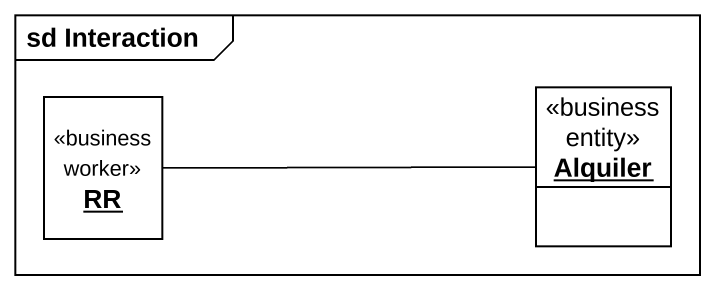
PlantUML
@startuml
mainframe sd Interaction
hide circle
hide empty members
object RR <<business worker>>
object Alquiler <<business entity>>
RR -right- Alquiler
@enduml
